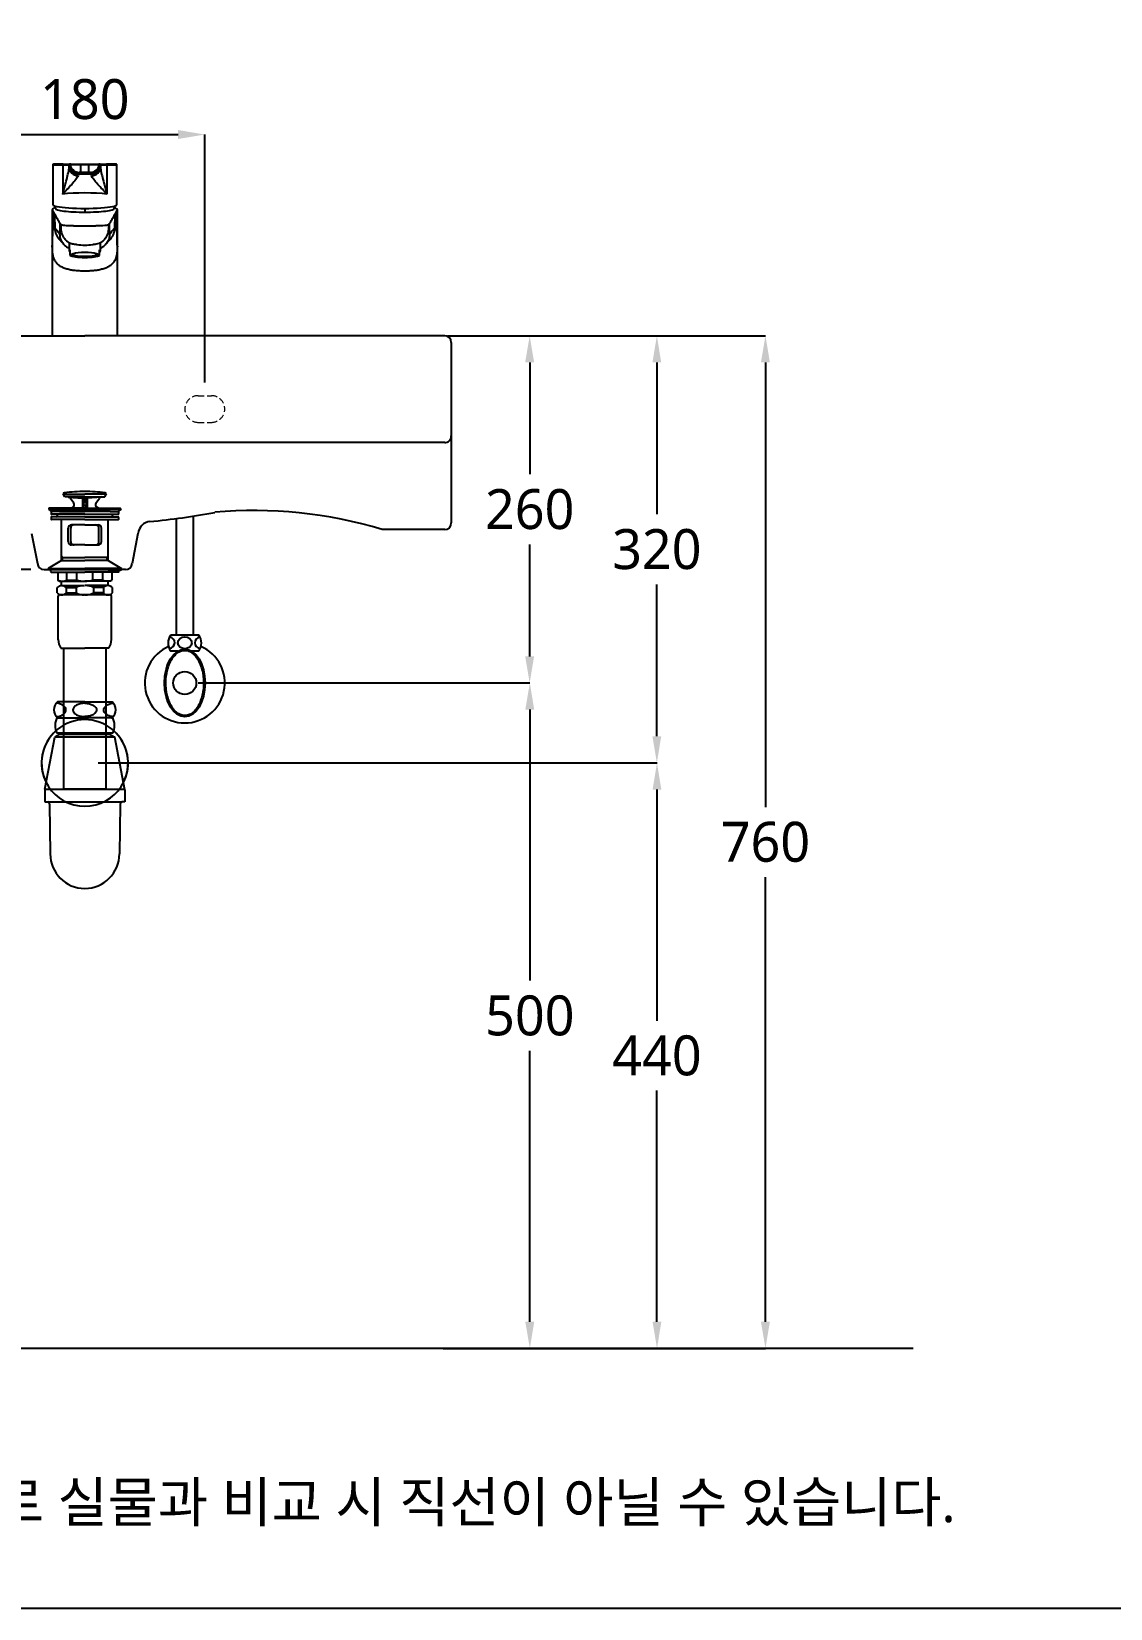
# Model space of a CAD drawing. Extents: x -565 to 2535, y -5076 to -2709.
# Drawn here: x 175 to 985, y -5076 to -3892 of the extents above; entities that cross this region are included whole.
import ezdxf

# ---------------------------------------------------------------- set-up
doc = ezdxf.new("R2010")
doc.units = 0
doc.header["$LTSCALE"] = 6
doc.header["$MEASUREMENT"] = 0
for name, pattern in [('CENTER', [2, 1.25, -0.25, 0.25, -0.25]), ('HIDDEN', [0.375, 0.25, -0.125]), ('HIDDENX2', [0.75, 0.5, -0.25])]:
    doc.linetypes.add(name, pattern=pattern)
doc.layers.get('0').update_dxf_attribs({"linetype": 'CONTINUOUS'})
doc.layers.get('DEFPOINTS').update_dxf_attribs({"linetype": 'CONTINUOUS'})
for name, color, linetype in [('1', 1, 'CENTER'), ('3', 3, 'HIDDENX2'), ('4', 3, 'HIDDENX2'), ('5', 1, 'CONTINUOUS'), ('S', 7, 'CONTINUOUS')]:
    doc.layers.add(name, color=color, linetype=linetype)
doc.styles.add('GHS', font='txt.shx', dxfattribs={"bigfont": 'ghs.shx'})
doc.styles.get("Standard").update_dxf_attribs({"font": 'NanumGothic.ttf'})
doc.dimstyles.new('AM_ANSI', dxfattribs={"dimtxt": 0.12, "dimasz": 0.12, "dimexe": 0.1, "dimexo": 0.05, "dimgap": 0.06, "dimtad": 0, "dimtih": 1, "dimtoh": 1, "dimdec": 4, "dimzin": 7, "dimdsep": 46, "dimtxsty": 'Standard', "dimcen": 0, "dimclrd": 256, "dimclre": 256, "dimclrt": 2, "dimadec": 0, "dimazin": 2, "dimtp": 0.1, "dimtm": 0.1, "dimtfac": 0.71, "dimtdec": 4, "dimtofl": 0, "dimtmove": 0, "dimatfit": 3, "dimfxl": 0, "dimtolj": 1, "dimtzin": 7, "dimlwd": -1, "dimlwe": -1, "dimarcsym": 0})

# ---------------------------------------------------------------- blocks, each defined once
blk = doc.blocks.new('*D56')
at = {"layer": 'DEFPOINTS', "color": 0}
for p in [(305.1, -3969.6), (125.1, -4165.6), (305.1, -4165.6)]:
    blk.add_point(p, dxfattribs=at)
at = {"layer": 'S', "color": 3, "linetype": 'ByBlock'}
for p, q in [((125.1, -4155.6), (125.1, -3969.5)), ((145.1, -3969.6), (285.1, -3969.6)), ((305.1, -4155.6), (305.1, -3969.5))]:
    blk.add_line(p, q, dxfattribs=at)
at = {"layer": 'S', "color": 3}
for points in [[(145.1, -3966.2), (145.1, -3972.9), (125.1, -3969.6)], [(285.1, -3966.2), (285.1, -3972.9), (305.1, -3969.6)]]:
    blk.add_solid(points, dxfattribs=at)
at = {"layer": 'S', "color": 2, "insert": (215.1, -3943.2), "char_height": 30, "attachment_point": 5}
blk.add_mtext('\\A1;180', dxfattribs=at)
blk = doc.blocks.new('*D58')
at = {"layer": 'DEFPOINTS', "color": 0}
for p in [(-54.9, -4120.6), (-167.3, -4296), (184.5, -4296)]:
    blk.add_point(p, dxfattribs=at)
at = {"layer": 'S', "color": 3, "linetype": 'ByBlock'}
for p, q in [((-64.9, -4120.6), (-167.4, -4120.6)), ((-167.3, -4140.6), (-167.3, -4182.1)), ((-167.3, -4276), (-167.3, -4234.5)), ((174.5, -4296), (-167.4, -4296))]:
    blk.add_line(p, q, dxfattribs=at)
at = {"layer": 'S', "color": 3}
for points in [[(-170.6, -4140.6), (-164, -4140.6), (-167.3, -4120.6)], [(-170.6, -4276), (-164, -4276), (-167.3, -4296)]]:
    blk.add_solid(points, dxfattribs=at)
at = {"layer": 'S', "color": 2, "insert": (-167.3, -4208.3), "char_height": 30, "attachment_point": 5}
blk.add_mtext('\\A1;175', dxfattribs=at)
blk = doc.blocks.new('*D59')
at = {"layer": 'DEFPOINTS', "color": 0}
for p in [(485.1, -4120.6), (322.7, -4381.2), (548.9, -4381.2)]:
    blk.add_point(p, dxfattribs=at)
at = {"layer": 'S', "color": 3, "linetype": 'ByBlock'}
for p, q in [((495.1, -4120.6), (549, -4120.6)), ((548.9, -4140.6), (548.9, -4224.6)), ((548.9, -4361.2), (548.9, -4277.3)), ((332.7, -4381.2), (549, -4381.2))]:
    blk.add_line(p, q, dxfattribs=at)
at = {"layer": 'S', "color": 3}
for points in [[(545.5, -4140.6), (552.2, -4140.6), (548.9, -4120.6)], [(545.5, -4361.2), (552.2, -4361.2), (548.9, -4381.2)]]:
    blk.add_solid(points, dxfattribs=at)
at = {"layer": 'S', "color": 2, "insert": (548.9, -4250.9), "char_height": 30, "attachment_point": 5}
blk.add_mtext('\\A1;260', dxfattribs=at)
blk = doc.blocks.new('*D60')
at = {"layer": 'DEFPOINTS', "color": 0}
for p in [(481.3, -4120.6), (215.1, -4441.2), (644.3, -4441.2)]:
    blk.add_point(p, dxfattribs=at)
at = {"layer": 'S', "color": 3, "linetype": 'ByBlock'}
for p, q in [((491.3, -4120.6), (644.4, -4120.6)), ((644.3, -4140.6), (644.3, -4254.5)), ((644.3, -4421.2), (644.3, -4307.3)), ((225.1, -4441.2), (644.4, -4441.2))]:
    blk.add_line(p, q, dxfattribs=at)
at = {"layer": 'S', "color": 3}
for points in [[(641, -4140.6), (647.6, -4140.6), (644.3, -4120.6)], [(641, -4421.2), (647.6, -4421.2), (644.3, -4441.2)]]:
    blk.add_solid(points, dxfattribs=at)
at = {"layer": 'S', "color": 2, "insert": (644.3, -4280.9), "char_height": 30, "attachment_point": 5}
blk.add_mtext('\\A1;320', dxfattribs=at)
blk = doc.blocks.new('*D61')
at = {"layer": 'DEFPOINTS', "color": 0}
for p in [(477.6, -4120.6), (474, -4880.6), (725.8, -4880.6)]:
    blk.add_point(p, dxfattribs=at)
at = {"layer": 'S', "color": 3, "linetype": 'ByBlock'}
for p, q in [((487.6, -4120.6), (725.9, -4120.6)), ((725.8, -4140.6), (725.8, -4474.3)), ((725.8, -4860.6), (725.8, -4527)), ((484, -4880.6), (725.9, -4880.6))]:
    blk.add_line(p, q, dxfattribs=at)
at = {"layer": 'S', "color": 3}
for points in [[(722.4, -4140.6), (729.1, -4140.6), (725.8, -4120.6)], [(722.4, -4860.6), (729.1, -4860.6), (725.8, -4880.6)]]:
    blk.add_solid(points, dxfattribs=at)
at = {"layer": 'S', "color": 2, "insert": (725.8, -4500.6), "char_height": 30, "attachment_point": 5}
blk.add_mtext('\\A1;760', dxfattribs=at)
blk = doc.blocks.new('*D62')
at = {"layer": 'DEFPOINTS', "color": 0}
for p in [(290.1, -4381.2), (474, -4880.6), (549, -4880.6)]:
    blk.add_point(p, dxfattribs=at)
at = {"layer": 'S', "color": 3, "linetype": 'ByBlock'}
for p, q in [((300.1, -4381.2), (549.1, -4381.2)), ((549, -4401.2), (549, -4604.6)), ((549, -4860.6), (549, -4657.2)), ((484, -4880.6), (549.1, -4880.6))]:
    blk.add_line(p, q, dxfattribs=at)
at = {"layer": 'S', "color": 3}
for points in [[(545.6, -4401.2), (552.3, -4401.2), (549, -4381.2)], [(545.6, -4860.6), (552.3, -4860.6), (549, -4880.6)]]:
    blk.add_solid(points, dxfattribs=at)
at = {"layer": 'S', "color": 2, "insert": (549, -4630.9), "char_height": 30, "attachment_point": 5}
blk.add_mtext('\\A1;500', dxfattribs=at)
blk = doc.blocks.new('*D63')
at = {"layer": 'DEFPOINTS', "color": 0}
for p in [(215.1, -4441.2), (474, -4880.6), (644.4, -4880.6)]:
    blk.add_point(p, dxfattribs=at)
at = {"layer": 'S', "color": 3, "linetype": 'ByBlock'}
for p, q in [((225.1, -4441.2), (644.5, -4441.2)), ((644.4, -4461.2), (644.4, -4634.7)), ((644.4, -4860.6), (644.4, -4687.1)), ((484, -4880.6), (644.5, -4880.6))]:
    blk.add_line(p, q, dxfattribs=at)
at = {"layer": 'S', "color": 3}
for points in [[(641.1, -4461.2), (647.7, -4461.2), (644.4, -4441.2)], [(641.1, -4860.6), (647.7, -4860.6), (644.4, -4880.6)]]:
    blk.add_solid(points, dxfattribs=at)
at = {"layer": 'S', "color": 2, "insert": (644.4, -4660.9), "char_height": 30, "attachment_point": 5}
blk.add_mtext('\\A1;440', dxfattribs=at)

msp = doc.modelspace()

# ---------------------------------------------------------------- linework, layer by layer
at = {"color": 7}
for p, q in [((-54.9, -4120.6), (215.1, -4120.6)), ((-14.9, -4120.6), (215.1, -4120.6)), ((445, -4120.6), (215.1, -4120.6)), ((485.1, -4120.6), (215.1, -4120.6)), ((477.6, -4120.6), (445, -4120.6)), ((485.1, -4120.6), (477.6, -4120.6)), ((490.1, -4125.6), (490.1, -4261.1)), ((175.1, -4268.9), (179.6, -4291.5)), ((255, -4268.9), (250.6, -4291.5)), ((485.1, -4266.1), (438.3, -4266.1)), ((184.5, -4296), (215.1, -4296)), ((245.7, -4296), (215.1, -4296))]:
    msp.add_line(p, q, dxfattribs=at)
at = {"color": 7, "linetype": 'HIDDEN'}
msp.add_line((197.6, -4120.6), (197.6, -4120.6), dxfattribs=at)
at = {"color": 7, "linetype": 'HIDDEN', "lineweight": 0, "ltscale": 3}
for p, q in [((300.1, -4165.6), (310.1, -4165.6)), ((300.1, -4185.6), (310.1, -4185.6))]:
    msp.add_line(p, q, dxfattribs=at)
at = {"color": 4, "linetype": 'ByBlock'}
for p, q in [((283.7, -4257.8), (283.7, -4345.2)), ((296.4, -4255.9), (296.4, -4345.2)), ((296.4, -4345.2), (279.6, -4345.2)), ((300.6, -4345.2), (296.4, -4345.2)), ((284.9, -4357.2), (279.6, -4357.2)), ((300.6, -4357.2), (295.2, -4357.2)), ((185.2, -4460.9), (192.6, -4421.9)), ((196, -4419.9), (192.6, -4421.9)), ((237.6, -4421.9), (192.6, -4421.9)), ((236.1, -4418.9), (194.1, -4418.9)), ((234.2, -4419.9), (196, -4419.9)), ((234.2, -4419.9), (237.6, -4421.9)), ((245.1, -4461.4), (237.6, -4421.9)), ((185.1, -4460.9), (185.1, -4470.4)), ((185.1, -4460.9), (245, -4460.9)), ((245.1, -4461.4), (245.1, -4470.4)), ((185.1, -4470.4), (187.5, -4470.4)), ((187.5, -4470.4), (243.1, -4470.4)), ((188.6, -4472.2), (189.1, -4509.4)), ((241.6, -4472.3), (241.1, -4509.4)), ((245.1, -4470.4), (243.1, -4470.4))]:
    msp.add_line(p, q, dxfattribs=at)
for p, q in [((175.1, -4268.9), (179.6, -4291.5)), ((255, -4268.9), (250.6, -4291.5)), ((184.5, -4296), (215.1, -4296)), ((245.7, -4296), (215.1, -4296))]:
    msp.add_line(p, q)
at = {"color": 1}
msp.add_line((836.6, -4880.6), (-345, -4880.6), dxfattribs=at)
at = {"color": 4, "linetype": 'ByBlock'}
msp.add_circle((290.1, -4381.2), 8.62, dxfattribs=at)
at = {"color": 7}
for centre, start, end in [((485.1, -4125.6), 0, 90), ((485.1, -4261.1), 270, 0), ((184.5, -4291), 187.1255, 270), ((245.7, -4291), 270, 352.8745)]:
    msp.add_arc(centre, 5, start, end, dxfattribs=at)
at = {"color": 7, "linetype": 'HIDDEN', "lineweight": 0, "ltscale": 3}
for centre, start, end in [((300.1, -4175.6), 90, 270), ((310.1, -4175.6), 270, 90)]:
    msp.add_arc(centre, 10, start, end, dxfattribs=at)
for centre, radius, start, end in [((265, -4270), 10, 95.9205, 173.3245), ((184.5, -4291), 5, 187.1255, 270), ((245.7, -4291), 5, 270, 352.8745)]:
    msp.add_arc(centre, radius, start, end)
at = {"color": 4, "linetype": 'ByBlock'}
for centre, radius, start, end in [((290.1, -4381.2), 30, 113.9173, 66.0827), ((287.6, -4351.2), 10, 143.1301, 216.8699), ((292.6, -4351.2), 10, 323.1301, 36.8699), ((206.7, -4413.2), 13.9, 155.4705, 204.5295), ((223.5, -4413.2), 13.9, 335.4705, 24.5295), ((186.6, -4472.2), 2, 0, 64.1581), ((243.6, -4472.3), 2, 104.4775, 180), ((215.1, -4509.4), 26, 180, 0)]:
    msp.add_arc(centre, radius, start, end, dxfattribs=at)
for centre, start_param, end_param in [((277.3, -4351), 1.800504, 4.443058), ((302.8, -4351), -1.317473, 1.357378)]:
    msp.add_ellipse(centre, major_axis=(-5.23, 0), ratio=0.866391, start_param=start_param, end_param=end_param, dxfattribs=at)
for centre, major_axis, ratio in [((290.1, -4351), (5.23, 0), 0.866391), ((290.1, -4381.2), (0, 25.5), 0.596529)]:
    msp.add_ellipse(centre, major_axis=major_axis, ratio=ratio, dxfattribs=at)
msp.add_open_spline([(290.1, -4356.7), (288, -4356.7), (285.9, -4357.5), (282, -4360.8), (280.2, -4363.2), (277.5, -4369.2), (276.6, -4372.8), (275.7, -4380.3), (275.8, -4384.3), (277, -4391.6), (278.2, -4395), (281.2, -4400.6), (283.1, -4402.8), (287.1, -4405.4), (289.2, -4405.9), (293.3, -4405.3), (295.4, -4404.2), (299.2, -4400.4), (300.8, -4397.7), (303.2, -4391.2), (304, -4387.5), (304.4, -4379.9), (304.1, -4376), (302.5, -4368.9), (301.2, -4365.6), (298, -4360.5), (296, -4358.7), (292.7, -4357), (291.4, -4356.7), (290.1, -4356.7)], degree=3, knots=[0, 0, 0, 0, 0.46111, 0.46111, 0.922219, 0.922219, 1.383329, 1.383329, 1.844439, 1.844439, 2.305549, 2.305549, 2.766658, 2.766658, 3.227768, 3.227768, 3.688878, 3.688878, 4.149988, 4.149988, 4.611097, 4.611097, 5.072207, 5.072207, 5.533317, 5.533317, 5.994427, 5.994427, 6.283185, 6.283185, 6.283185, 6.283185], dxfattribs=at)
at = {"layer": '1', "color": 7, "linetype": 'Continuous'}
for p, q in [((191.1, -3992.3), (191.1, -4022.1)), ((198.5, -3992.4), (198.5, -4014.3)), ((203.4, -3992.3), (203.4, -3994)), ((203.5, -3992.3), (203.4, -3992.3)), ((203.5, -3992.4), (203.5, -3992.3)), ((203.9, -3991.8), (204, -3991.8)), ((210.7, -3998.8), (210.5, -3999.4)), ((212, -3991.8), (212, -3992.4)), ((212, -3991.8), (218.2, -3991.8)), ((212, -3998), (212, -3992.4)), ((218.2, -3992.4), (212, -3992.4)), ((218.2, -3998), (212, -3998)), ((218.2, -3991.8), (218.2, -3992.4)), ((218.2, -3998), (218.2, -3992.4)), ((219.7, -3999.4), (219.5, -3998.8)), ((226.2, -3991.8), (226.3, -3991.8)), ((226.7, -3992.3), (226.7, -3992.4)), ((226.8, -3992.3), (226.7, -3992.3)), ((226.8, -3992.3), (226.8, -3994)), ((231.7, -3992.4), (231.7, -4014.3)), ((239.1, -4022.1), (239.1, -3992.3)), ((215.1, -4025), (215.1, -4027.8)), ((203.3, -4050.7), (203.3, -4056.9)), ((204.1, -4060.3), (204.1, -4056.2)), ((206.1, -4059.1), (206.1, -4059.4)), ((224.1, -4059.4), (224.1, -4059.1)), ((226, -4060.3), (226, -4056.2)), ((226.8, -4056.9), (226.8, -4050.7)), ((485.1, -4266.1), (438.3, -4266.1))]:
    msp.add_line(p, q, dxfattribs=at)
at = {"layer": '1', "color": 7, "linetype": 'Continuous', "lineweight": 18}
msp.add_line((215.1, -4120.6), (190.6, -4120.6), dxfattribs=at)
at = {"layer": '1', "color": 7, "linetype": 'Continuous'}
for start, end in [(171.3783, 176.2682), (3.7318, 8.6217)]:
    msp.add_arc((215.1, -4026.6), 22.2, start, end, dxfattribs=at)
for centre, major_axis, ratio, start_param, end_param in [((215.1, -3991.8), (-23.5, 0), 0.000022, 5.477402, 7.374729), ((215.1, -3992.3), (-24, 0), 0.002517, 6.283167, 7.088969), ((198.8, -3992.3), (0, -0.5), 0.695239, 3.141562, 4.800401), ((187.4, -3992.3), (-16, 0), 0.003831, 2.335809, 3.130132), ((187.4, -3991.8), (-16.5, 0), 0.000022, 2.335809, 3.130132), ((203.9, -3992.3), (0.001, -0.5), 0.999935, 3.139694, 4.711835), ((210.4, -3994), (7, -0.19), 0.930294, 3.172608, 4.68701), ((204, -3992.3), (0.001, -0.5), 0.999935, 3.139694, 4.711835), ((210.5, -3992.3), (-7.43, 0.17), 0.062803, 0.343078, 0.420223), ((210.5, -3992.4), (6.54, -2.49), 0.999493, 3.506988, 5.07605), ((204.2, -3992.3), (0.001, -0.5), 0.999907, 3.14003, 4.789267), ((210.7, -3991.8), (6.54, -2.49), 0.999493, 3.584134, 5.07605), ((210.5, -3991.8), (-6.96, 0), 0.00065, 5.840394, 5.91754), ((204.6, -3992.3), (0.001, -0.5), 0.999901, 3.140073, 4.916903), ((210.9, -3991), (6.77, -1.78), 0.999527, 3.604908, 4.96927), ((215.1, -4000.6), (-40, 0), 0.030099, 4.596742, 4.828036), ((219.2, -3991), (-6.77, -1.78), 0.999527, 1.313915, 2.678277), ((219.5, -3991.8), (-6.54, -2.49), 0.999493, 1.207135, 2.699051), ((219.7, -3992.4), (-6.54, -2.49), 0.999493, 1.207135, 2.776197), ((219.8, -3994), (-7, -0.19), 0.930294, 1.596175, 3.110577), ((225.6, -3992.3), (0.001, 0.5), 0.999901, 4.507873, 6.284703), ((215.1, -3991.8), (-23.5, 0), 0.000022, 2.038834, 3.947376), ((226, -3992.3), (0.001, 0.5), 0.999907, 4.63551, 6.284747), ((219.7, -3991.8), (-6.96, 0), 0.00065, 3.507238, 3.584383), ((226.2, -3992.3), (0.001, 0.5), 0.999935, 4.712943, 6.285084), ((226.3, -3992.3), (0.001, 0.5), 0.999935, 4.712943, 6.285084), ((242.8, -3991.8), (-16.5, 0), 0.000022, 0.011461, 0.805783), ((219.7, -3992.3), (-7.43, -0.17), 0.062803, 2.721369, 2.798515), ((242.8, -3992.3), (-16, 0), 0.003831, 0.011461, 0.805783), ((231.3, -3992.3), (0, -0.5), 0.695239, 1.482784, 3.141623), ((215.1, -3992.3), (-24, 0), 0.002517, 2.335809, 3.141611), ((215.1, -4022.1), (-24, 0), 0.121869, 0, 3.141593), ((215.1, -4016.6), (-24, 0), 0.131412, 3.947376, 5.477402), ((215.1, -4025.1), (-22.1, 0), 0.121869, 6.275282, 7.853982), ((215.1, -4025.1), (22.1, 0), 0.121869, 4.712389, 6.291088), ((215.1, -4056.9), (-11.8, 0), 0.173648, 5.912046, 6.654324), ((215.1, -4059.9), (-10, 0), 0.173648, 4.712389, 7.853982), ((215.1, -4059.4), (-9, 0), 0.173648, 6.076086, 7.853982), ((215.1, -4059.9), (10, 0), 0.173648, 4.712389, 7.853982), ((215.1, -4059.4), (9, 0), 0.173648, 4.712389, 6.490285), ((215.1, -4056.9), (-11.8, 0), 0.173648, 2.770454, 3.512732), ((215.1, -4059.9), (-11.2, 0), 0.173648, 0.231456, 1.570796), ((215.1, -4059.9), (11.2, 0), 0.173648, 4.712389, 6.051729)]:
    msp.add_ellipse(centre, major_axis=major_axis, ratio=ratio, start_param=start_param, end_param=end_param, dxfattribs=at)
for points, knots in [([(191.4, -3991.9), (191.4, -3991.9), (191.3, -3991.9), (191.2, -3992), (191.1, -3992.1), (191.1, -3992.2), (191.1, -3992.3), (191.1, -3992.3)], [0, 0, 0, 0, 0.124593, 0.330708, 0.627587, 0.907043, 1, 1, 1, 1]), ([(198.5, -4014.3), (199.6, -4010.5), (200.6, -4006.7), (202, -4001.4), (202.4, -3999.7), (203.1, -3996.5), (203.4, -3995.1), (203.4, -3994)], [0, 0, 0, 0, 0.5, 0.5, 0.75, 0.75, 1, 1, 1, 1]), ([(204.1, -3992.4), (204, -3992.4), (203.9, -3992.4), (203.8, -3992.4), (203.8, -3992.4), (203.7, -3992.4)], [0, 0, 0, 0, 0.528779, 0.528779, 1, 1, 1, 1]), ([(212, -3992.4), (209.9, -3992.4), (207.9, -3992.4), (205, -3992.4), (204.1, -3992.4), (204.1, -3992.4)], [0, 0, 0, 0, 0.5, 0.5, 1, 1, 1, 1]), ([(204.2, -3991.8), (204.2, -3991.8), (204.3, -3991.8), (204.4, -3991.8), (204.5, -3991.8), (204.6, -3991.8)], [0, 0, 0, 0, 0.471221, 0.471221, 1, 1, 1, 1]), ([(204.6, -3991.8), (204.6, -3991.8), (205.4, -3991.8), (208.1, -3991.8), (210, -3991.8), (212, -3991.8)], [0, 0, 0, 0, 0.5, 0.5, 1, 1, 1, 1]), ([(210.9, -3998), (210.9, -3998.1), (210.9, -3998.3), (210.8, -3998.6), (210.7, -3998.7), (210.7, -3998.8)], [0, 0, 0, 0, 0.507283, 0.507283, 1, 1, 1, 1]), ([(212, -3998), (212, -3998), (212, -3998), (211.8, -3998), (211.7, -3998), (211.5, -3998), (211.4, -3998), (211.2, -3998), (211.2, -3998), (211, -3998), (211, -3998), (210.9, -3998), (210.9, -3998), (210.9, -3998)], [0, 0, 0, 0, 0.026091, 0.026091, 0.225145, 0.225145, 0.424804, 0.424804, 0.632121, 0.632121, 0.850642, 0.850642, 1, 1, 1, 1]), ([(218.2, -3991.8), (220.1, -3991.8), (222, -3991.8), (224.7, -3991.8), (225.5, -3991.8), (225.6, -3991.8)], [0, 0, 0, 0, 0.5, 0.5, 1, 1, 1, 1]), ([(226.1, -3992.4), (226, -3992.4), (225.2, -3992.4), (222.3, -3992.4), (220.2, -3992.4), (218.2, -3992.4)], [0, 0, 0, 0, 0.5, 0.5, 1, 1, 1, 1]), ([(219.2, -3998), (219.2, -3998), (219.2, -3998), (219.1, -3998), (219.1, -3998), (218.9, -3998), (218.8, -3998), (218.6, -3998), (218.5, -3998), (218.3, -3998), (218.2, -3998), (218.2, -3998)], [0, 0, 0, 0, 0.216994, 0.216994, 0.450628, 0.450628, 0.677029, 0.677029, 0.891233, 0.891233, 1, 1, 1, 1]), ([(219.5, -3998.8), (219.4, -3998.7), (219.4, -3998.5), (219.3, -3998.3), (219.3, -3998.1), (219.2, -3998)], [0, 0, 0, 0, 0.507283, 0.507283, 1, 1, 1, 1]), ([(225.6, -3991.8), (225.6, -3991.8), (225.7, -3991.8), (225.8, -3991.8), (225.9, -3991.8), (226, -3991.8)], [0, 0, 0, 0, 0.471221, 0.471221, 1, 1, 1, 1]), ([(226.5, -3992.4), (226.4, -3992.4), (226.3, -3992.4), (226.2, -3992.4), (226.1, -3992.4), (226.1, -3992.4)], [0, 0, 0, 0, 0.528779, 0.528779, 1, 1, 1, 1]), ([(226.8, -3994), (226.8, -3995.1), (227.1, -3996.5), (227.8, -3999.7), (228.2, -4001.4), (229.6, -4006.7), (230.6, -4010.5), (231.7, -4014.3)], [0, 0, 0, 0, 0.25, 0.25, 0.5, 0.5, 1, 1, 1, 1]), ([(239.1, -3992.3), (239.1, -3992.3), (239.1, -3992.2), (239, -3992.1), (238.9, -3992), (238.8, -3991.9), (238.8, -3991.9), (238.7, -3991.9), (238.7, -3991.9)], [0, 0, 0, 0, 0.153365, 0.406483, 0.611954, 0.785582, 0.930364, 1, 1, 1, 1]), ([(210, -4000.5), (209.8, -4001.3), (209.2, -4002.3), (207.4, -4004.6), (206.4, -4005.8), (203.1, -4009.4), (200.7, -4011.9), (198.5, -4014.3)], [0, 0, 0, 0, 0.25, 0.25, 0.5, 0.5, 1, 1, 1, 1]), ([(231.7, -4014.3), (229.5, -4011.9), (227.1, -4009.4), (223.7, -4005.8), (222.7, -4004.6), (221, -4002.3), (220.3, -4001.3), (220.1, -4000.5)], [0, 0, 0, 0, 0.5, 0.5, 0.75, 0.75, 1, 1, 1, 1])]:
    msp.add_open_spline(points, degree=3, knots=knots, dxfattribs=at)
for points in [[(203.4, -3994), (203.4, -3993), (203.4, -3992.5), (203.5, -3992.4)], [(210.5, -3999.4), (210.3, -3999.4), (210.2, -3999.8), (210, -4000.5)], [(220.1, -4000.5), (220, -3999.8), (219.8, -3999.4), (219.7, -3999.4)], [(226.7, -3992.4), (226.7, -3992.5), (226.7, -3993), (226.8, -3994)]]:
    msp.add_open_spline(points, degree=3, dxfattribs=at)
at = {"layer": '3', "linetype": 'ByBlock'}
for p, q in [((200.1, -4241.5), (198.9, -4239.3)), ((199, -4239.5), (215.1, -4239.5)), ((215.1, -4241.5), (200.1, -4241.5)), ((202.6, -4241.7), (213.3, -4242.4)), ((206.8, -4246.3), (204.1, -4242.5)), ((215.1, -4241.5), (213.3, -4242.4)), ((213.3, -4242.4), (213.3, -4250.1)), ((214.6, -4241.7), (214.1, -4248.1)), ((214.1, -4248.1), (215.1, -4248.1)), ((214.3, -4250.1), (214.1, -4248.1)), ((231.2, -4239.5), (215.1, -4239.5)), ((215.1, -4241.5), (216.8, -4242.4)), ((215.1, -4241.5), (230.1, -4241.5)), ((216, -4248.1), (215.1, -4248.1)), ((215.6, -4241.7), (216, -4248.1)), ((215.8, -4250.1), (216, -4248.1)), ((227.6, -4241.7), (216.8, -4242.4)), ((216.8, -4242.4), (216.8, -4250.1)), ((223.4, -4246.3), (226.1, -4242.5)), ((230.1, -4241.5), (231.3, -4239.3)), ((188.1, -4250.5), (188.1, -4251.1)), ((188.1, -4251.1), (215.1, -4251.1)), ((188.1, -4251.1), (190.2, -4252.6)), ((197.8, -4250.1), (188.5, -4250.1)), ((189.8, -4252.8), (189.8, -4254.1)), ((189.8, -4257.1), (189.8, -4258.4)), ((196.1, -4252.6), (190, -4252.6)), ((215.1, -4258.6), (190, -4258.6)), ((215.1, -4254.6), (190.3, -4254.6)), ((215.1, -4256.6), (190.3, -4256.6)), ((196.1, -4252.6), (215.1, -4252.6)), ((197.6, -4289.2), (197.6, -4258.6)), ((215.1, -4250.1), (197.8, -4250.1)), ((204.7, -4250.1), (206.2, -4249.2)), ((215.1, -4250.1), (232.4, -4250.1)), ((242.1, -4251.1), (215.1, -4251.1)), ((234.1, -4252.6), (215.1, -4252.6)), ((215.1, -4254.6), (239.9, -4254.6)), ((215.1, -4256.6), (239.9, -4256.6)), ((215.1, -4258.6), (240.2, -4258.6)), ((225.4, -4250.1), (224, -4249.2)), ((232.4, -4250.1), (241.7, -4250.1)), ((232.6, -4289.2), (232.6, -4258.6)), ((234.1, -4252.6), (240.2, -4252.6)), ((242.1, -4251.1), (239.9, -4252.6)), ((240.4, -4252.8), (240.4, -4254.1)), ((240.4, -4257.1), (240.4, -4258.4)), ((242.1, -4250.5), (242.1, -4251.1)), ((202.7, -4275.1), (202.7, -4265.1)), ((204.5, -4275.1), (204.5, -4265.1)), ((215.1, -4262.6), (205.2, -4262.6)), ((215.1, -4262.6), (225, -4262.6)), ((225.7, -4275.1), (225.7, -4265.1)), ((227.5, -4275.1), (227.5, -4265.1)), ((215.1, -4277.6), (205.2, -4277.6)), ((215.1, -4277.6), (225, -4277.6)), ((197.6, -4289.2), (187.6, -4295.2)), ((187.6, -4296.2), (187.6, -4295.2)), ((187.6, -4295.2), (215.1, -4295.2)), ((198.3, -4287.1), (197.6, -4285.9)), ((197.6, -4287.1), (215.1, -4287.1)), ((197.6, -4289.2), (215.1, -4289.2)), ((198.3, -4289.2), (198.3, -4287.1)), ((232.6, -4287.1), (215.1, -4287.1)), ((232.6, -4289.2), (215.1, -4289.2)), ((242.6, -4295.2), (215.1, -4295.2)), ((231.9, -4287.1), (232.6, -4285.9)), ((231.9, -4289.2), (231.9, -4287.1)), ((232.6, -4289.2), (242.6, -4295.2)), ((242.6, -4296.2), (242.6, -4295.2)), ((197.6, -4296.2), (187.6, -4296.2)), ((189.4, -4296.2), (189.4, -4297.5)), ((189.9, -4298), (194.9, -4298)), ((194.9, -4298), (194.9, -4304.1)), ((194.9, -4298), (215.1, -4298)), ((195.9, -4304.7), (194.9, -4304.1)), ((195.9, -4304.7), (197.3, -4304.7)), ((197.3, -4304.7), (215.1, -4304.7)), ((232.6, -4296.2), (197.6, -4296.2)), ((197.6, -4308.1), (197.6, -4304.7)), ((201.7, -4304.1), (201.7, -4298)), ((201.7, -4304.1), (209.1, -4304.1)), ((209.1, -4304.1), (209.1, -4298)), ((235.3, -4298), (215.1, -4298)), ((232.9, -4304.7), (215.1, -4304.7)), ((221.1, -4304.1), (221.1, -4298)), ((228.5, -4304.1), (221.1, -4304.1)), ((228.5, -4304.1), (228.5, -4298)), ((232.6, -4296.2), (242.6, -4296.2)), ((232.6, -4308.1), (232.6, -4304.7)), ((234.3, -4304.7), (232.9, -4304.7)), ((234.3, -4304.7), (235.3, -4304.1)), ((240.3, -4298), (235.3, -4298)), ((235.3, -4298), (235.3, -4304.1)), ((240.8, -4296.2), (240.8, -4297.5)), ((194.3, -4313.6), (194.3, -4309.5)), ((195.1, -4348.7), (195.1, -4316.1)), ((215.1, -4315.1), (196.1, -4315.1)), ((197.7, -4308.1), (214.8, -4308.1)), ((201.1, -4309.5), (201.1, -4313.6)), ((201.1, -4309.5), (208.5, -4309.5)), ((201.1, -4313.6), (208.5, -4313.6)), ((208.5, -4309.5), (208.5, -4313.6)), ((232.4, -4315.1), (215.1, -4315.1)), ((232.4, -4308.1), (215.3, -4308.1)), ((229.1, -4309.5), (221.7, -4309.5)), ((221.7, -4309.5), (221.7, -4313.6)), ((229.1, -4313.6), (221.7, -4313.6)), ((229.1, -4309.5), (229.1, -4313.6)), ((231.9, -4315.1), (232.4, -4315.1)), ((232.4, -4315.1), (232.8, -4315.1)), ((234.1, -4315.1), (232.6, -4315.1)), ((235.1, -4348.7), (235.1, -4316.1)), ((235.1, -4321.4), (235.1, -4316.1)), ((235.8, -4313.6), (235.8, -4309.5)), ((197.1, -4355.1), (215.1, -4355.1)), ((199.2, -4355.1), (199.2, -4460.6)), ((233.1, -4355.1), (215.1, -4355.1)), ((231, -4460.6), (231, -4355.1)), ((199.2, -4460.6), (231, -4460.6))]:
    msp.add_line(p, q, dxfattribs=at)
for centre, radius, start, end in [((199.9, -4239.5), 1.1, 97.3204, 169.4262), ((215.1, -4357.5), 120, 90, 97.3204), ((202.5, -4243.6), 2, 35.2023, 86.2618), ((205.2, -4247.5), 2, 300, 35.2023), ((215.1, -4357.5), 120, 82.6796, 90), ((225, -4247.5), 2, 144.7977, 240), ((227.7, -4243.6), 2, 93.7382, 144.7977), ((230.2, -4239.5), 1.1, 10.5738, 82.6796), ((188.5, -4250.5), 0.4, 90, 180), ((190, -4252.8), 0.2, 90, 180), ((190.3, -4254.1), 0.5, 180, 270), ((190.3, -4257.1), 0.5, 90, 180), ((190, -4258.4), 0.2, 180, 270), ((193.6, -4255.6), 1, 270, 90), ((236.6, -4255.6), 1, 90, 270), ((239.9, -4254.1), 0.5, 270, 0), ((239.9, -4257.1), 0.5, 0, 90), ((240.2, -4252.8), 0.2, 0, 90), ((240.2, -4258.4), 0.2, 270, 0), ((241.7, -4250.5), 0.4, 0, 90), ((205.2, -4265.1), 2.5, 90, 180), ((207, -4265.1), 2.5, 90, 180), ((223.2, -4265.1), 2.5, 0, 90), ((225, -4265.1), 2.5, 0, 90), ((205.2, -4275.1), 2.5, 180, 270), ((207, -4275.1), 2.5, 180, 270), ((223.2, -4275.1), 2.5, 270, 0), ((225, -4275.1), 2.5, 270, 0), ((189.9, -4297.5), 0.5, 180, 270), ((198.3, -4294.5), 10.2, 250.5679, 289.4321), ((214.9, -4275.2), 29.5, 258.5956, 270.3737), ((215.3, -4275.2), 29.5, 269.6263, 281.4044), ((231.9, -4294.5), 10.2, 250.5679, 289.4321), ((240.3, -4297.5), 0.5, 270, 0), ((197.7, -4312.8), 4.7, 43.9409, 136.0591), ((197.7, -4310.4), 4.7, 223.9409, 316.0591), ((196.1, -4316.1), 1, 90, 180), ((214.6, -4321.7), 13.6, 89.0643, 116.6472), ((214.6, -4301.5), 13.6, 243.3528, 270.9357), ((215.6, -4321.7), 13.6, 63.3528, 90.9357), ((215.6, -4301.5), 13.6, 269.0643, 296.6472), ((232.4, -4312.8), 4.7, 43.9409, 136.0591), ((232.4, -4310.4), 4.7, 223.9409, 316.0591), ((234.1, -4316.1), 1, 0, 90), ((208.1, -4348.1), 13, 182.42, 212.3), ((222.1, -4348.1), 13, 327.7, 357.58)]:
    msp.add_arc(centre, radius, start, end, dxfattribs=at)
at = {"layer": '4', "linetype": 'ByBlock'}
for p, q in [((198.8, -4395.4), (194.5, -4395.4)), ((215.1, -4395.4), (198.8, -4395.4)), ((215.1, -4395.4), (231.3, -4395.4)), ((231.3, -4395.4), (235.6, -4395.4)), ((194.9, -4407.4), (194.5, -4407.4)), ((194.9, -4407.4), (215.1, -4407.4)), ((194.9, -4407.4), (215.1, -4407.4)), ((235.2, -4407.4), (215.1, -4407.4)), ((235.2, -4407.4), (215.1, -4407.4)), ((235.2, -4407.4), (235.6, -4407.4))]:
    msp.add_line(p, q, dxfattribs=at)
for points in [[(200.9, -4401.4, 0.155217), (200.3, -4399.6, 0.106747), (198.2, -4397.7, 0.073043), (195.5, -4396.6, 0.028511), (193.7, -4396.3, 0.059523)], [(193.7, -4406.6, 0.028511), (195.5, -4406.3, 0.073043), (198.2, -4405.2, 0.106747), (200.3, -4403.3, 0.155217), (200.9, -4401.4, 0.155217)], [(206.8, -4399.7, 0.32729), (206.8, -4403.2, 0.106373), (208.8, -4405, 0.071219), (211.5, -4406, 0.057537), (215.1, -4406.4, 0.057537)], [(215.1, -4396.4, 0.057537), (211.5, -4396.9, 0.071219), (208.8, -4397.9, 0.106373), (206.8, -4399.7, 0.159483)], [(215.1, -4396.4, -0.057537), (218.6, -4396.9, -0.071219), (221.3, -4397.9, -0.106373), (223.4, -4399.7, -0.159483)], [(223.4, -4399.7, -0.32729), (223.4, -4403.2, -0.106373), (221.3, -4405, -0.071219), (218.6, -4406, -0.057537), (215.1, -4406.4, -0.057537)], [(229.3, -4401.4, -0.155217), (229.9, -4399.6, -0.106747), (231.9, -4397.7, -0.073043), (234.7, -4396.6, -0.028511), (236.4, -4396.3, -0.059523)], [(236.4, -4406.6, -0.028511), (234.7, -4406.3, -0.073043), (231.9, -4405.2, -0.106747), (229.9, -4403.3, -0.155217), (229.3, -4401.4, -0.155217)]]:
    msp.add_lwpolyline(points, format="xyb", dxfattribs=at)
for centre, radius, start, end in [((199.8, -4401.4), 8, 131.4096, 228.5904), ((230.3, -4401.4), 8, 311.4096, 48.5904), ((215.1, -4441.2), 32.5, 50.5529, 129.4471), ((215.1, -4441.2), 32.5, 129.4471, 240.7605), ((215.1, -4441.2), 32.5, 131.5264, 206.9716), ((215.1, -4441.2), 32.5, 299.2395, 50.5529), ((215.1, -4441.2), 32.5, 333.0284, 48.4736), ((215.1, -4441.2), 32.5, 240.7605, 299.2395)]:
    msp.add_arc(centre, radius, start, end, dxfattribs=at)
at = {"layer": '5', "color": 7, "linetype": 'Continuous'}
for p, q in [((190.6, -4027.2), (190.6, -4053.3)), ((239.6, -4053.3), (239.6, -4027.2)), ((190.6, -4055.8), (190.6, -4120.6)), ((239.6, -4120.6), (239.6, -4055.8))]:
    msp.add_line(p, q, dxfattribs=at)
at = {"layer": '5', "color": 212}
msp.add_lwpolyline([(-565.4, -2708.8), (2534.6, -2708.8), (2534.6, -5075.8), (-565.4, -5075.8)], close=True, dxfattribs=at)
at = {"layer": '5', "color": 7, "linetype": 'Continuous'}
for centre, major_axis, ratio, start_param, end_param in [((215.1, -4362.2), (-275.1, 605.1), 0.19969, 5.188366, 5.202485), ((215.1, -4362.2), (-275.1, -605.1), 0.199691, 4.222292, 4.236411), ((221, -4468.6), (-308.9, 729.1), 0.215241, 5.251623, 5.252138), ((215.3, -4357.8), (-273.6, -599.9), 0.198909, 4.241, 4.241598)]:
    msp.add_ellipse(centre, major_axis=major_axis, ratio=ratio, start_param=start_param, end_param=end_param, dxfattribs=at)
for points, knots in [([(193, -4024.6), (193, -4024.6), (192.2, -4024.8), (191.1, -4025.3), (190.5, -4025.9), (190.6, -4026.2), (190.7, -4026.3), (190.7, -4026.4), (190.9, -4026.6), (191, -4026.8), (191.1, -4026.9)], [0, 0, 0, 0, 0.00964, 0.277538, 0.544008, 0.678609, 0.71237, 0.746136, 0.813663, 1, 1, 1, 1]), ([(190.6, -4027), (190.6, -4027.1), (190.6, -4027.1), (190.6, -4027.3), (190.6, -4027.3), (190.7, -4027.4), (190.7, -4027.4), (190.7, -4027.4), (190.7, -4027.4), (190.7, -4027.7), (190.7, -4028.1), (190.8, -4029.2), (190.8, -4029.9), (190.8, -4030.7)], [0, 0, 0, 0, 0.26691, 0.26691, 0.633455, 0.633455, 0.679273, 0.679273, 0.725091, 0.725091, 0.816728, 0.816728, 1, 1, 1, 1]), ([(190.8, -4030.7), (190.9, -4031.2), (190.9, -4031.8), (190.9, -4032.9), (190.9, -4033.5), (190.9, -4035.2), (190.9, -4036.2), (190.8, -4037.3)], [0, 0, 0, 0, 0.25, 0.25, 0.5, 0.5, 1, 1, 1, 1]), ([(191.3, -4041.1), (191.3, -4040.6), (191.4, -4040), (191.4, -4038.9), (191.5, -4038.2), (191.5, -4036.4), (191.6, -4035.2), (191.5, -4032.7), (191.5, -4031.5), (191.3, -4029.1), (191.2, -4028), (191.1, -4026.9)], [0, 0, 0, 0, 0.125, 0.125, 0.25, 0.25, 0.5, 0.5, 0.75, 0.75, 1, 1, 1, 1]), ([(191.1, -4026.9), (191.1, -4027), (191.3, -4027.3), (191.5, -4027.6), (191.7, -4028), (191.9, -4028.4), (192.1, -4028.7), (192.2, -4028.9)], [0, 0, 0, 0, 0.093675, 0.395779, 0.546834, 0.69789, 1, 1, 1, 1]), ([(239, -4026.9), (239.1, -4026.8), (239.2, -4026.6), (239.4, -4026.4), (239.5, -4026.3), (239.6, -4026.2), (239.6, -4025.9), (239, -4025.3), (237.9, -4024.8), (237.2, -4024.6), (237.2, -4024.6)], [0, 0, 0, 0, 0.186337, 0.253864, 0.28763, 0.321391, 0.455992, 0.722462, 0.99036, 1, 1, 1, 1]), ([(238, -4028.9), (238.1, -4028.7), (238.3, -4028.4), (238.5, -4028), (238.7, -4027.6), (238.8, -4027.3), (239, -4027), (239, -4026.9)], [0, 0, 0, 0, 0.30211, 0.453166, 0.604221, 0.906325, 1, 1, 1, 1]), ([(239, -4026.9), (238.9, -4028), (238.8, -4029.1), (238.7, -4031.5), (238.6, -4032.7), (238.6, -4035.2), (238.6, -4036.4), (238.7, -4038.2), (238.7, -4038.9), (238.8, -4040), (238.8, -4040.6), (238.9, -4041.1)], [0, 0, 0, 0, 0.25, 0.25, 0.5, 0.5, 0.75, 0.75, 0.875, 0.875, 1, 1, 1, 1]), ([(239.3, -4030.7), (239.4, -4029.9), (239.4, -4029.2), (239.4, -4028.1), (239.4, -4027.7), (239.5, -4027.4), (239.5, -4027.4), (239.5, -4027.4), (239.5, -4027.4), (239.5, -4027.3), (239.6, -4027.3), (239.6, -4027.1), (239.6, -4027.1), (239.5, -4027)], [0, 0, 0, 0, 0.183306, 0.183306, 0.274959, 0.274959, 0.320786, 0.320786, 0.366613, 0.366613, 0.733225, 0.733225, 1, 1, 1, 1]), ([(239.3, -4037.3), (239.3, -4036.2), (239.3, -4035.2), (239.3, -4033.5), (239.3, -4032.9), (239.3, -4031.8), (239.3, -4031.2), (239.3, -4030.7)], [0, 0, 0, 0, 0.5, 0.5, 0.75, 0.75, 1, 1, 1, 1]), ([(190.8, -4037.3), (190.8, -4038.9), (190.8, -4040.6), (190.7, -4044), (190.7, -4045.7), (190.7, -4049), (190.7, -4050.7), (190.7, -4052.8), (190.7, -4053.2), (190.6, -4053.6), (190.6, -4053.8), (190.6, -4053.8), (190.6, -4053.7), (190.6, -4053.6), (190.6, -4053.4), (190.6, -4053.3)], [0, 0, 0, 0, 0.276133, 0.276133, 0.552265, 0.552265, 0.828398, 0.828398, 0.897431, 0.897431, 0.931947, 0.931947, 0.966464, 0.966464, 1, 1, 1, 1]), ([(190.6, -4053.8), (190.6, -4053.9), (190.6, -4054), (190.6, -4054.2), (190.6, -4054.2), (190.7, -4053.8), (190.7, -4053.5), (190.7, -4052.4), (190.8, -4051.7), (190.8, -4050.2), (190.8, -4049.4), (190.9, -4047.2), (191, -4045.7), (191.1, -4043.7), (191.1, -4043.1), (191.2, -4041.9), (191.2, -4041.5), (191.3, -4041.1)], [0, 0, 0, 0, 0.033629, 0.033629, 0.102655, 0.102655, 0.171682, 0.171682, 0.309735, 0.309735, 0.447788, 0.447788, 0.723894, 0.723894, 0.861947, 0.861947, 1, 1, 1, 1]), ([(192.7, -4039.6), (192.6, -4039.5), (192.6, -4039.5), (192.6, -4039.5), (192.5, -4039.4), (192.5, -4039.4), (192.4, -4039.3), (192.3, -4039.3), (192.3, -4039.3), (192.2, -4039.3), (192.2, -4039.3), (192.1, -4039.3), (192, -4039.3), (192, -4039.4), (191.8, -4039.5), (191.8, -4039.6), (191.7, -4039.8), (191.6, -4039.9), (191.5, -4040.1), (191.4, -4040.4), (191.4, -4040.8), (191.3, -4041), (191.3, -4041.1)], [0, 0, 0, 0, 0.060401, 0.120802, 0.181203, 0.241604, 0.302005, 0.362406, 0.422807, 0.453008, 0.483208, 0.513409, 0.543609, 0.60401, 0.664411, 0.724813, 0.755013, 0.785214, 0.845615, 0.906016, 0.966417, 1, 1, 1, 1]), ([(196.7, -4049), (196.7, -4049), (196.4, -4048.7), (195.9, -4048.1), (195.2, -4047.1), (194.6, -4046.2), (194.1, -4045.2), (193.6, -4044.1), (193.2, -4043), (193, -4041.9), (192.7, -4040.7), (192.7, -4040), (192.7, -4039.6)], [0, 0, 0, 0, 0.010255, 0.120227, 0.230198, 0.34017, 0.450142, 0.560113, 0.670085, 0.780057, 0.890028, 1, 1, 1, 1]), ([(196.4, -4044.5), (196.3, -4044.4), (196.2, -4044.2), (195.5, -4043.2), (194.9, -4042.4), (193.7, -4040.9), (193.2, -4040.2), (192.7, -4039.6)], [0, 0, 0, 0, 0.086716, 0.086716, 0.566384, 0.566384, 1, 1, 1, 1]), ([(196.4, -4036.1), (196.4, -4036.8), (196.4, -4038.3), (196.4, -4040.1), (196.4, -4041.6), (196.4, -4042.7), (196.4, -4043.5), (196.4, -4044.1), (196.4, -4044.4), (196.4, -4044.5), (196.4, -4044.5)], [0, 0, 0, 0, 0.254674, 0.509348, 0.636685, 0.764022, 0.891359, 0.955028, 0.986862, 1, 1, 1, 1]), ([(199.7, -4052.4), (199.3, -4051.9), (198.4, -4050.9), (197.4, -4049.1), (196.6, -4047), (196.5, -4045.3), (196.4, -4044.5)], [0, 0, 0, 0, 0.230606, 0.436996, 0.72511, 1, 1, 1, 1]), ([(197, -4039.9), (197.1, -4040.4), (197.2, -4041.5), (197.5, -4043.2), (198.1, -4045), (199.1, -4046.8), (200.5, -4048.6), (202.2, -4050.1), (204.2, -4051.2), (205.7, -4051.6), (206.5, -4051.7)], [0, 0, 0, 0, 0.106284, 0.203491, 0.325123, 0.455595, 0.589498, 0.729867, 0.863728, 1, 1, 1, 1]), ([(206.7, -4038.1), (204.1, -4038.1), (201.7, -4038.1), (198.3, -4037.8), (197.3, -4037.5), (197.1, -4037.2)], [0, 0, 0, 0, 0.5, 0.5, 1, 1, 1, 1]), ([(233.1, -4037.2), (232.9, -4037.5), (231.9, -4037.8), (228.4, -4038.1), (226, -4038.1), (223.4, -4038.1)], [0, 0, 0, 0, 0.5, 0.5, 1, 1, 1, 1]), ([(223.7, -4051.7), (224.4, -4051.6), (225.9, -4051.2), (228, -4050.1), (229.7, -4048.6), (231.1, -4046.8), (232, -4045), (232.6, -4043.2), (233, -4041.5), (233.1, -4040.4), (233.1, -4039.9)], [0, 0, 0, 0, 0.136272, 0.270133, 0.410502, 0.544405, 0.674877, 0.796509, 0.893716, 1, 1, 1, 1]), ([(233.7, -4044.5), (233.7, -4045.3), (233.5, -4047), (232.8, -4049.1), (231.7, -4051), (230.8, -4052), (230.3, -4052.5), (230.3, -4052.5)], [0, 0, 0, 0, 0.269581, 0.552132, 0.754536, 0.996266, 1, 1, 1, 1]), ([(237.5, -4039.6), (237.5, -4040), (237.4, -4040.7), (237.2, -4041.9), (236.9, -4043), (236.5, -4044.1), (236.1, -4045.2), (235.5, -4046.2), (234.9, -4047.1), (234.3, -4048.1), (233.7, -4048.7), (233.5, -4049), (233.4, -4049)], [0, 0, 0, 0, 0.109972, 0.219943, 0.329915, 0.439887, 0.549858, 0.65983, 0.769802, 0.879773, 0.989745, 1, 1, 1, 1]), ([(233.7, -4044.5), (233.7, -4044.5), (233.7, -4044.4), (233.7, -4044.1), (233.7, -4043.5), (233.7, -4042.7), (233.7, -4041.6), (233.7, -4040.1), (233.7, -4038.3), (233.7, -4036.8), (233.7, -4036.1)], [0, 0, 0, 0, 0.013138, 0.044972, 0.108641, 0.235978, 0.363315, 0.490652, 0.745326, 1, 1, 1, 1]), ([(237.5, -4039.6), (237, -4040.2), (236.4, -4040.9), (235.3, -4042.4), (234.7, -4043.2), (233.9, -4044.2), (233.8, -4044.4), (233.7, -4044.5)], [0, 0, 0, 0, 0.433616, 0.433616, 0.913284, 0.913284, 1, 1, 1, 1]), ([(238.9, -4041.1), (238.8, -4041), (238.8, -4040.8), (238.7, -4040.4), (238.6, -4040.1), (238.5, -4039.9), (238.5, -4039.8), (238.4, -4039.6), (238.3, -4039.5), (238.2, -4039.4), (238.1, -4039.3), (238, -4039.3), (238, -4039.3), (237.9, -4039.3), (237.9, -4039.3), (237.8, -4039.3), (237.8, -4039.3), (237.7, -4039.4), (237.6, -4039.4), (237.6, -4039.5), (237.5, -4039.5), (237.5, -4039.5), (237.5, -4039.6)], [0, 0, 0, 0, 0.033583, 0.093984, 0.154385, 0.214786, 0.244987, 0.275187, 0.335589, 0.39599, 0.456391, 0.486591, 0.516792, 0.546992, 0.577193, 0.637594, 0.697995, 0.758396, 0.818797, 0.879198, 0.939599, 1, 1, 1, 1]), ([(238.9, -4041.1), (238.9, -4041.5), (239, -4041.9), (239, -4043.1), (239.1, -4043.7), (239.2, -4045.7), (239.2, -4047.2), (239.3, -4049.4), (239.3, -4050.2), (239.4, -4051.7), (239.4, -4052.4), (239.5, -4053.5), (239.5, -4053.8), (239.5, -4054.2), (239.6, -4054.2), (239.6, -4054), (239.6, -4053.9), (239.6, -4053.8)], [0, 0, 0, 0, 0.13799, 0.13799, 0.275979, 0.275979, 0.551959, 0.551959, 0.689948, 0.689948, 0.827938, 0.827938, 0.896933, 0.896933, 0.965928, 0.965928, 1, 1, 1, 1]), ([(239.6, -4053.3), (239.6, -4053.5), (239.6, -4053.6), (239.6, -4053.7), (239.5, -4053.8), (239.5, -4053.8), (239.5, -4053.6), (239.5, -4053.2), (239.5, -4052.8), (239.4, -4050.7), (239.4, -4049), (239.4, -4045.7), (239.4, -4044), (239.4, -4040.6), (239.4, -4038.9), (239.3, -4037.3)], [0, 0, 0, 0, 0.03307, 0.03307, 0.067603, 0.067603, 0.102136, 0.102136, 0.171203, 0.171203, 0.447468, 0.447468, 0.723734, 0.723734, 1, 1, 1, 1]), ([(190.6, -4055.8), (190.6, -4056.1), (190.6, -4057), (190.7, -4058.3), (190.9, -4059.7), (191.2, -4061), (191.6, -4062.3), (192.1, -4063.5), (192.7, -4064.6), (193.5, -4065.7), (194.4, -4066.7), (195.5, -4067.5), (196.6, -4068.3), (197.9, -4069), (199.3, -4069.6), (200.8, -4070.1), (201.9, -4070.4), (202.4, -4070.5)], [0, 0, 0, 0, 0.04489, 0.113112, 0.181334, 0.249557, 0.317779, 0.386001, 0.454223, 0.522445, 0.590667, 0.658889, 0.727111, 0.795334, 0.863556, 0.931778, 1, 1, 1, 1]), ([(199.2, -4051.8), (199.3, -4052), (199.6, -4052.3), (200.2, -4052.8), (200.9, -4053.5), (201.9, -4054.1), (202.7, -4054.6), (203.3, -4054.8), (203.4, -4054.9)], [0, 0, 0, 0, 0.129188, 0.285112, 0.471145, 0.690724, 0.94843, 1, 1, 1, 1]), ([(206.5, -4051.7), (207, -4051.8), (207.9, -4051.9), (208.7, -4052), (209.2, -4052.1), (209.2, -4052.1), (209.2, -4052.1), (209.2, -4052.1), (211.2, -4052.3), (213.1, -4052.5), (215.1, -4052.7)], [0, 0, 0, 0, 0.542099, 1, 1, 1, 1.026701, 1.026701, 1.026701, 3.213782, 3.213782, 3.213782, 3.213782]), ([(215.1, -4052.7), (217, -4052.5), (219, -4052.3), (220.9, -4052.1), (220.9, -4052.1), (221, -4052.1), (221, -4052.1), (221.4, -4052), (222.3, -4051.9), (223.2, -4051.8), (223.7, -4051.7)], [-2.212541, -2.212541, -2.212541, -2.212541, -0.026598, -0.026598, -0.026598, 0, 0, 0, 0.458114, 1, 1, 1, 1]), ([(226.8, -4054.9), (227, -4054.8), (228, -4054.3), (229.4, -4053.4), (230.5, -4052.4), (230.9, -4051.8)], [0, 0, 0, 0, 0.128318, 0.584152, 1, 1, 1, 1]), ([(227.7, -4070.5), (228.3, -4070.4), (229.3, -4070.1), (230.8, -4069.6), (232.2, -4069), (233.5, -4068.3), (234.7, -4067.5), (235.7, -4066.7), (236.6, -4065.7), (237.4, -4064.6), (238.1, -4063.5), (238.6, -4062.3), (239, -4061), (239.3, -4059.7), (239.5, -4058.3), (239.6, -4056.9), (239.6, -4056.1), (239.6, -4055.7)], [0, 0, 0, 0, 0.067969, 0.135939, 0.203908, 0.271878, 0.339847, 0.407816, 0.475786, 0.543755, 0.611725, 0.679694, 0.747664, 0.815633, 0.883602, 0.951572, 1, 1, 1, 1])]:
    msp.add_open_spline(points, degree=3, knots=knots, dxfattribs=at)
for points, degree in [([(190.6, -4026.1), (190.6, -4027.2)], 1), ([(190.8, -4030.7), (191, -4029.4), (191.1, -4028.2), (191.1, -4026.9)], 3), ([(192.2, -4028.9), (192.4, -4034.4), (192.7, -4039.6)], 2), ([(237.5, -4039.6), (237.8, -4034.4), (238, -4028.9)], 2), ([(239, -4026.9), (239, -4028.2), (239.1, -4029.4), (239.3, -4030.7)], 3), ([(239.6, -4027.2), (239.6, -4026.6), (239.6, -4026.1)], 2), ([(191.3, -4041.1), (191.3, -4039.8), (191.1, -4038.5), (190.8, -4037.3)], 3), ([(196.4, -4036.1), (196.6, -4036.4), (196.7, -4036.6), (196.9, -4036.9)], 3), ([(196.9, -4036.9), (197, -4038.4), (197, -4039.9)], 2), ([(197.1, -4037.2), (197.1, -4038.1), (197.1, -4039), (197, -4039.9)], 3), ([(206.7, -4038.1), (212.3, -4038), (217.9, -4038), (223.4, -4038.1)], 3), ([(233.1, -4039.9), (233.2, -4038.4), (233.3, -4036.9)], 2), ([(233.1, -4039.9), (233.1, -4039), (233.1, -4038.1), (233.1, -4037.2)], 3), ([(233.3, -4036.9), (233.4, -4036.6), (233.6, -4036.4), (233.7, -4036.1)], 3), ([(239.3, -4037.3), (239, -4038.5), (238.9, -4039.8), (238.9, -4041.1)], 3), ([(190.6, -4053.3), (190.6, -4053.5), (190.6, -4053.7)], 2), ([(190.6, -4053.5), (190.6, -4053.6), (190.6, -4053.6), (190.6, -4053.7)], 3), ([(190.6, -4053.9), (190.6, -4055.7)], 1), ([(190.6, -4055.7), (190.6, -4055.7), (190.6, -4055.8), (190.6, -4055.8)], 3), ([(196.7, -4049), (198, -4050.4), (199.2, -4051.8)], 2), ([(230.9, -4051.8), (232.1, -4050.4), (233.4, -4049)], 2), ([(239.6, -4053.7), (239.6, -4053.5), (239.6, -4053.3)], 2), ([(239.6, -4055.7), (239.6, -4054)], 1), ([(202.4, -4070.5), (203.4, -4070.8), (205.4, -4071.2), (208.5, -4071.6), (211.7, -4071.8), (214, -4071.8), (215.1, -4071.8)], 3), ([(215.1, -4071.8), (216.2, -4071.8), (218.4, -4071.8), (221.7, -4071.6), (224.8, -4071.2), (226.8, -4070.8), (227.7, -4070.5)], 3)]:
    msp.add_open_spline(points, degree=degree, dxfattribs=at)
at = {"layer": 'S', "color": 7}
msp.add_line((485.1, -4200.8), (-54.9, -4200.8), dxfattribs=at)
for centre, radius, start, end in [((485.1, -4195.8), 5, 270, 0.0032), ((265, -4270), 10, 95.9205, 173.3245), ((208.5, -3695.9), 566.9, 275.611, 280.579)]:
    msp.add_arc(centre, radius, start, end, dxfattribs=at)
at = {"layer": 'S', "color": 7, "ltscale": 5}
msp.add_arc((342.1, -4583.4), 331.6, 73.1391, 95.1128, dxfattribs=at)

# ---------------------------------------------------------------- texts
at = {"insert": (-461.8, -4980.9), "char_height": 30, "width": 1933.731, "attachment_point": 1, "style": 'GHS'}
msp.add_mtext('{\\fNanumGothic|b0|i0|c129|p50;※ 캐드도면 라인은 참고 이미지이므로 실물과 비교 시 직선이 아닐 수 있습니다.}', dxfattribs=at)

# ---------------------------------------------------------------- dimensions: what is measured, and where the dimension line sits
at = {"layer": 'S'}
dim = msp.add_linear_dim(base=(305.1, -3969.6), p1=(125.1, -4165.6), p2=(305.1, -4165.6), dimstyle='AM_ANSI', override={"dimtxt": 30, "dimasz": 20, "dimexo": 10, "dimgap": 10, "dimtad": 1, "dimtih": 0, "dimtoh": 0, "dimdec": 0, "dimclrd": 3, "dimclre": 3}, dxfattribs=at)
dim.commit()
dim.dimension.update_dxf_attribs({"geometry": '*D56', "text_midpoint": (215.1, -3969.6), "dimtype": 160})
for base, p1, p2, picture, middle in [((-167.3, -4296), (-54.9, -4120.6), (184.5, -4296), '*D58', (-167.3, -4208.3)), ((725.8, -4880.6), (477.6, -4120.6), (474, -4880.6), '*D61', (725.8, -4500.6))]:
    dim = msp.add_linear_dim(base=base, p1=p1, p2=p2, angle=90, dimstyle='AM_ANSI', override={"dimtxt": 30, "dimasz": 20, "dimexo": 10, "dimgap": 10, "dimtad": 1, "dimdec": 0, "dimclrd": 3, "dimclre": 3, "dimtdec": 0}, dxfattribs=at)
    dim.commit()
    dim.dimension.update_dxf_attribs({"geometry": picture, "text_midpoint": middle, "dimtype": 160})
for base, p1, p2, text, picture, middle in [((644.3, -4441.2), (481.3, -4120.6), (215.1, -4441.2), '320', '*D60', (644.3, -4280.9)), ((548.9, -4381.2), (485.1, -4120.6), (322.7, -4381.2), '260', '*D59', (548.9, -4250.9))]:
    dim = msp.add_linear_dim(base=base, p1=p1, p2=p2, angle=90, text=text, dimstyle='AM_ANSI', override={"dimtxt": 30, "dimasz": 20, "dimexo": 10, "dimgap": 10, "dimtad": 1, "dimdec": 0, "dimclrd": 3, "dimclre": 3, "dimtdec": 0}, dxfattribs=at)
    dim.commit()
    dim.dimension.update_dxf_attribs({"geometry": picture, "text_midpoint": middle, "dimtype": 160})
for base, p1, text, picture, middle in [((549, -4880.6), (290.1, -4381.2), '500', '*D62', (549, -4630.9)), ((644.4, -4880.6), (215.1, -4441.2), '440', '*D63', (644.4, -4660.9))]:
    dim = msp.add_linear_dim(base=base, p1=p1, p2=(474, -4880.6), angle=90, text=text, dimstyle='AM_ANSI', override={"dimtxt": 30, "dimasz": 20, "dimexo": 10, "dimgap": 10, "dimtad": 1, "dimdec": 0, "dimclrd": 3, "dimclre": 3, "dimtdec": 0}, dxfattribs=at)
    dim.commit()
    dim.dimension.update_dxf_attribs({"geometry": picture, "text_midpoint": middle})

doc.saveas('drawing.dxf')
